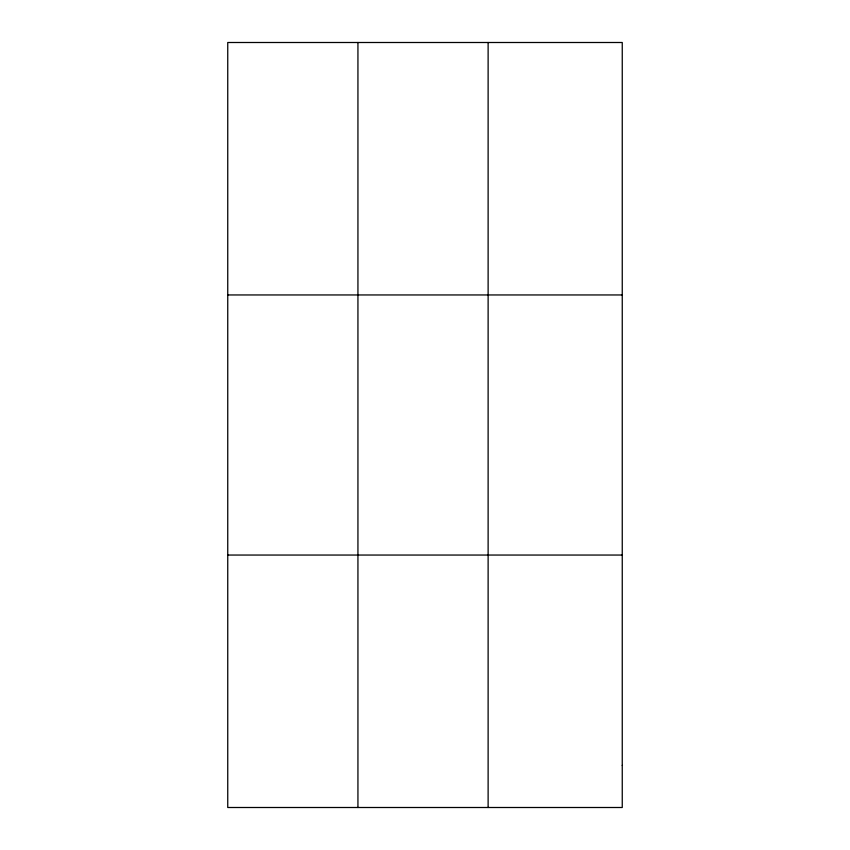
<?xml version="1.0" encoding="UTF-8"?>
<svg xmlns="http://www.w3.org/2000/svg" width="850" height="850" viewBox="0 0 850 850"><rect width="100%" height="100%" fill="white"/><g stroke="black" fill="none" stroke-linecap="round" stroke-linejoin="round"><path stroke-width="1.27" d="M357.935 42.5L357.935 807.5M488.123 42.5L488.123 807.5M227.747 294.95L622.253 294.95M227.747 555.05L622.253 555.05M622.253 765.425L622.253 807.5L227.747 807.5L227.747 42.5L622.253 42.5L622.253 765.425"/></g></svg>
